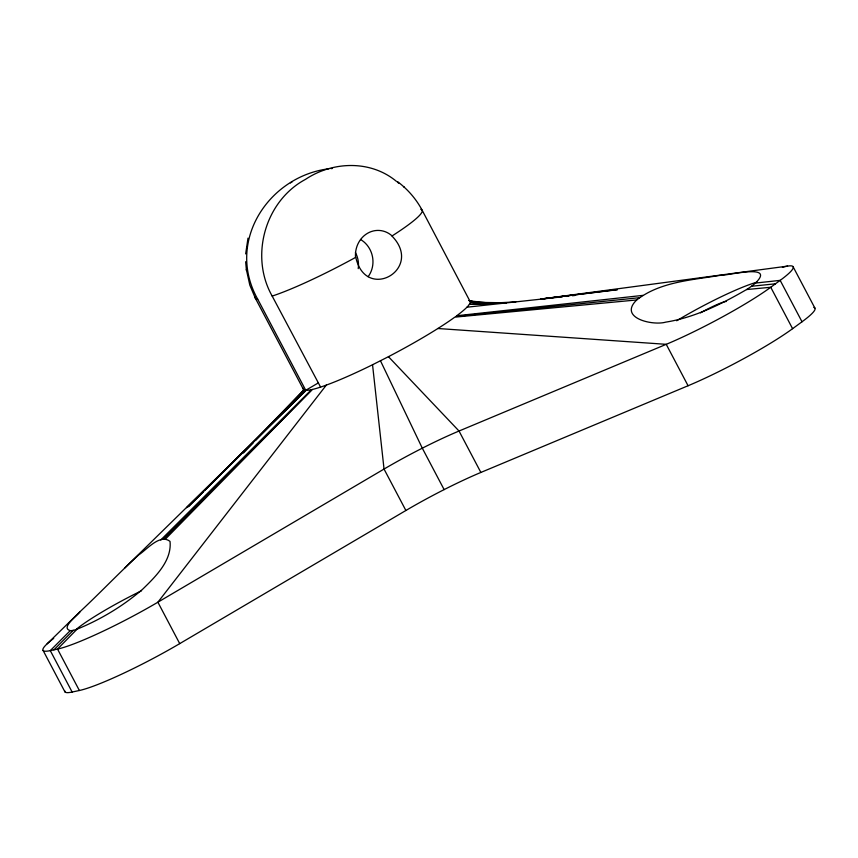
<?xml version="1.0" encoding="UTF-8"?>
<svg xmlns="http://www.w3.org/2000/svg" width="858" height="858" viewBox="0 0 858 858"><rect width="100%" height="100%" fill="white"/><g stroke="black" fill="none" stroke-linecap="round" stroke-linejoin="round"><path stroke-width="1.29" d="M245.667 253.893L247.994 238.159M326.319 385.103L157.883 602.209A84.856 9.749 -27.8 0 1 57.529 649.077L50.29 650.621L72.126 692.041L79.365 690.497A84.856 9.749 -27.8 0 0 179.719 643.629L405.888 510.489A84.856 9.749 -27.8 0 1 480.866 472.447L688.073 385.746A84.856 9.749 -27.8 0 0 792.588 328.689L802.015 321.782A84.856 9.749 -27.8 0 0 813.813 307.421M243.436 453.003L253.099 442.921M255.748 440.165L303.979 389.875L247.512 447.769L188.213 506.788L203.378 491.763M47.104 643.854L80.073 611.636C99.914 593.092 118.618 573.369 138.588 554.976C146.6 549.914 159.931 533.322 170.034 541.419C171.965 560.703 155.62 576.587 142.793 589.081C123.295 605.92 100.858 619.455 77.027 629.193L57.529 649.077L79.365 690.497M165.562 538.953L312.215 389.489A94.283 10.832 -27.8 0 0 372.544 364.747L388.449 356.681A94.283 10.832 -27.8 0 0 454.815 317.149L636.733 299.946C660.252 281.724 691.698 280.137 719.991 275.364C726.747 275.954 776.447 262.795 755.405 283.076A64.071 16.581 -16.4 0 1 746.557 289.554C721.439 304.129 694.669 317.567 665.711 322.136C652.659 325.922 617.975 317.953 636.733 299.946M53.904 649.849L73.23 630.33M163.374 539.264L312.215 389.489M77.038 629.193A64.071 12.967 -41 0 1 70.227 630.651L50.29 650.621A84.856 9.749 -27.8 0 1 53.711 638.384M160.778 539.982L311.475 389.65M205.276 489.886L221.385 473.916M223.284 472.029L305.748 390.304L318.436 382.84M80.073 611.636C78.185 615.283 60.006 627.681 70.238 630.651M186.497 507.679L305.748 390.304L257.7 299.174C225.279 241.334 269.069 176.072 328.968 168.769M306.134 390.326L124.539 568.189M455.78 316.441L639.596 297.683M320.581 387.097L272.179 296.074C249.506 256.199 265.111 200.976 305.427 179.408C332.421 161.304 370.431 159.824 396.321 181.274M310.757 389.8L310.8 389.789A94.283 10.832 -27.8 0 1 303.249 388.288M787.558 266.119L540.583 299.099L617.288 289.554M541.012 299.024L617.363 289.736M466.956 307.196L562.398 296.814M566.13 296.407L568.629 296.139M572.361 295.731L574.849 295.463M642.964 295.377L456.713 315.755A94.283 10.832 -27.8 0 0 468.972 300.504M755.405 283.076L780.169 280.362L802.015 321.782M751.479 286.261L775.46 283.816M746.557 289.554L770.752 287.269L780.169 280.362A84.856 9.749 -27.8 0 0 782.399 267.299M330.952 168.608L332.282 168.522M515.851 301.887L469.369 304.365L489.049 303.646M498.23 303.303L506.102 303.024M506.059 302.81L470.323 302.231L480.641 302.971M437.87 328.507L666.237 344.326A84.856 9.749 -27.8 0 0 770.752 287.269L792.588 328.689M483.226 303.153L485.8 303.335M397.576 181.649C407.679 189.275 416.184 198.981 422.115 210.178L469.787 300.89L492.074 303.367M469.787 300.89L476.061 302.445M469.101 300.654L472.973 301.63M403.517 186.572L404.311 187.216M397.157 181.907L398.788 183.258M388.449 356.681L459.03 431.027L480.866 472.447M793.017 266.591L814.853 308.011M688.073 385.746L666.237 344.326L459.03 431.027A84.856 9.749 -27.8 0 0 384.041 469.058L157.883 602.209L179.719 643.629M444.133 489.607L422.297 448.176L380.469 360.778M405.888 510.489L384.041 469.058L372.544 364.747M43.061 650.385L64.897 691.805M303.346 389.232L255.341 298.187L249.817 285.124L246.343 269.423M245.645 261.733L246.45 270.506M76.319 629.279A66.002 7.583 -27.8 0 1 141.602 590.722M676.672 320.763A66.002 7.583 -27.8 0 1 756.992 282.185M700.493 312.848A23.574 2.713 -27.8 0 1 726.479 301.437M72.126 692.041A84.856 9.749 -27.8 0 1 64.736 690.787M420.795 209.341A94.294 10.843 -27.8 0 1 391.945 236.025C424.206 268.983 365.808 302.627 355.791 257.303A94.294 10.843 -27.8 0 1 272.168 296.074M257.69 299.174A94.294 10.843 -27.8 0 1 255.255 296.857M290.444 182.969A84.856 31.853 59.5 0 1 292.417 181.628M355.523 257.336A24.517 22.308 -86 0 1 367.439 233.344A24.517 22.308 -86 0 1 392.052 235.886M355.437 252.488A24.517 22.544 77.9 0 1 358.226 268.64M360.51 239.479A24.517 22.544 77.9 0 1 368.103 276.705"/></g></svg>
